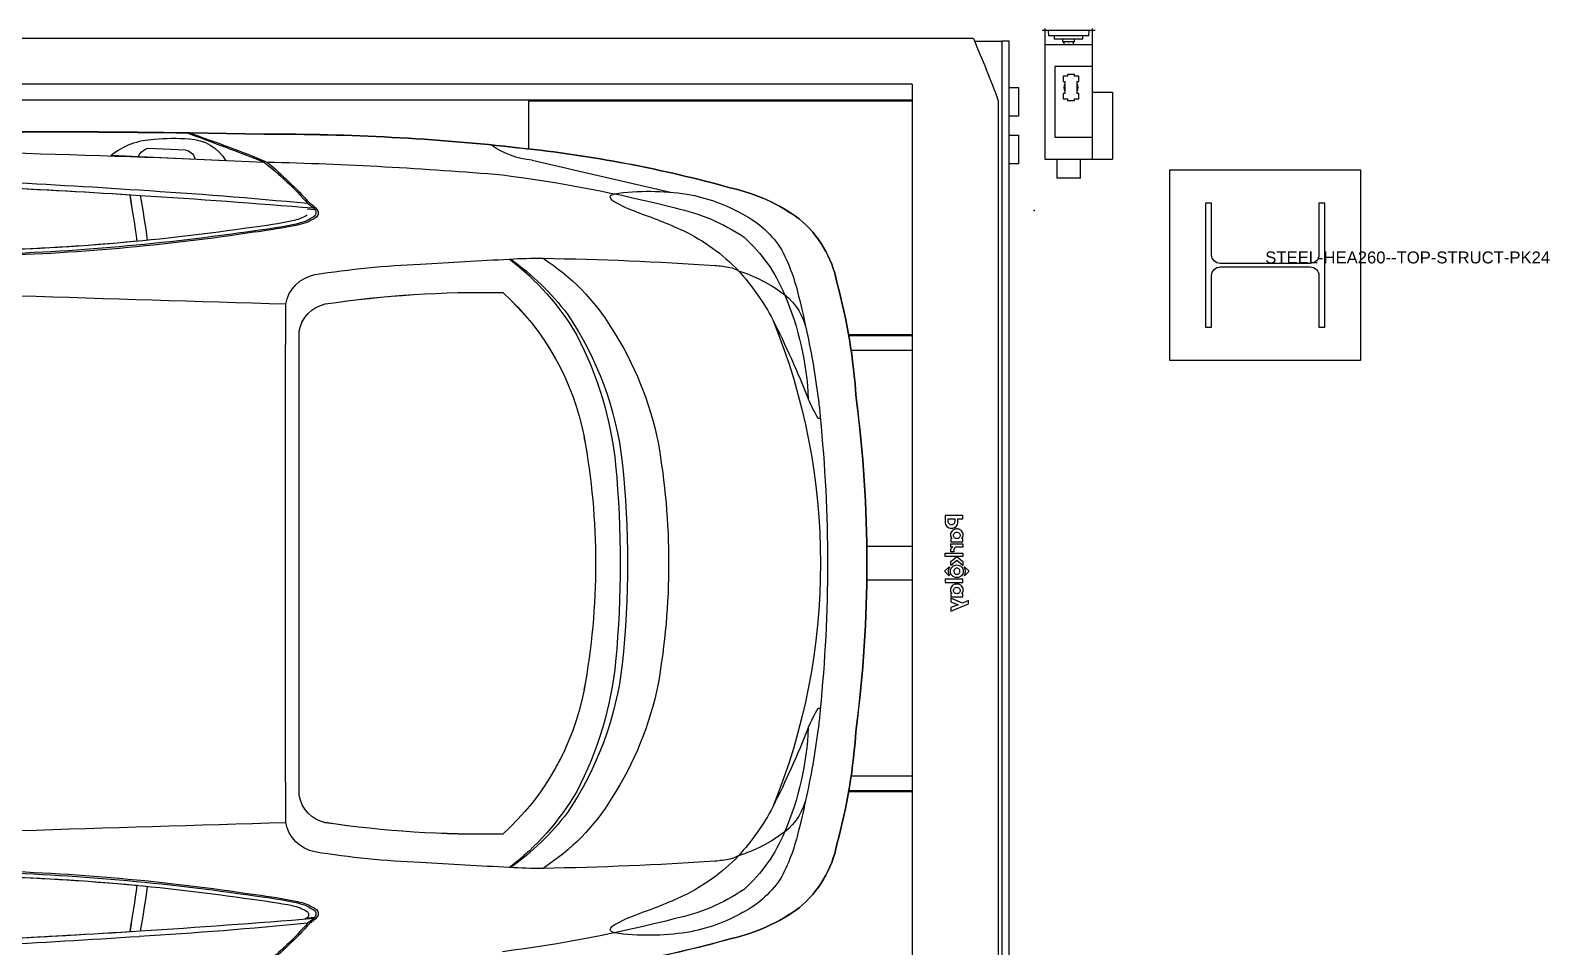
# Model space of a CAD drawing. Header units: millimetres. Extents: x 748 to 17792, y 1005 to 4889.
# Drawn here: x 9582.7 to 9901.5, y 1521.6 to 1713.7 of the extents above; entities that cross this region are included whole.
import ezdxf

# ---------------------------------------------------------------- set-up
doc = ezdxf.new("R2010")
doc.units = ezdxf.units.MM
doc.linetypes.add('PHANTOM', pattern=[12.7, 6.35, -1.27, 1.27, -1.27, 1.27, -1.27])
for name, color, linetype in [('PK24-LOGO', 7, 'Continuous'), ('PK24E', 7, 'Continuous'), ('PK24E-COMP-CAR', 7, 'Continuous'), ('PK24E-STRUCT-STEEL', 254, 'Continuous'), ('PKE24E-HIDDEN', 7, 'Continuous')]:
    doc.layers.add(name, color=color, linetype=linetype)
for name, color, linetype, true_color in [('PK24E-COMP-PALLET', 132, 'Continuous', 0x00b7c8), ('PK24E-HELPER', 253, 'PHANTOM', 0xa1a1a1), ('PK24E-SYS-LIFT', 31, 'Continuous', 0xffcc5a), ('PK24E-SYS-SHELF', 31, 'Continuous', 0xffcc5a)]:
    doc.layers.add(name, color=color, linetype=linetype, true_color=true_color)
doc.styles.get("Standard").update_dxf_attribs({"font": 'arial.ttf'})

# ---------------------------------------------------------------- blocks, each defined once
blk = doc.blocks.new('ELIFTTT-CHASIS--TOP-COMP-PKE24')
at = {"layer": 'PK24E-SYS-LIFT'}
for p, q in [((277.26, -117.91), (277.28, -118.3)), ((287.22, -118.3), (287.24, -117.91)), ((277.28, -118.3), (276.68, -118.3)), ((277.25, -118.3), (277.25, -121.25)), ((287.22, -118.3), (277.28, -118.3)), ((277.97, -118.3), (278.03, -119.4)), ((286.47, -119.4), (278.03, -119.4)), ((279.25, -119.4), (279.25, -120.1)), ((285.25, -120.1), (279.25, -120.1)), ((281, -120.1), (281, -120.6)), ((281, -120.6), (281.1, -120.7)), ((281, -120.6), (283.5, -120.6)), ((283.4, -120.7), (281.1, -120.7)), ((281.25, -120.7), (281.25, -121.25)), ((283.25, -121.25), (283.25, -120.7)), ((283.4, -120.7), (283.5, -120.6)), ((283.5, -120.6), (283.5, -120.1)), ((285.25, -120.1), (285.25, -119.4)), ((286.47, -119.4), (286.53, -118.3)), ((287.82, -118.3), (287.22, -118.3)), ((287.25, -121.25), (287.25, -118.3)), ((277.25, -121.25), (287.25, -121.25)), ((277.25, -121.25), (277.25, -145.25)), ((287.25, -125.85), (287.25, -121.25)), ((287.25, -125.85), (279.35, -125.85)), ((279.35, -125.85), (279.35, -140.65)), ((287.25, -140.65), (287.25, -125.85)), ((281.1, -127.88), (281.1, -128.98)), ((282.02, -127.88), (281.1, -127.88)), ((281.1, -128.98), (281.48, -128.98)), ((281.48, -128.98), (281.48, -131.52)), ((282.02, -127.55), (282.02, -127.88)), ((283.48, -127.55), (282.02, -127.55)), ((283.48, -127.88), (283.48, -127.55)), ((284.4, -127.88), (283.48, -127.88)), ((284.02, -128.98), (284.4, -128.98)), ((284.02, -131.52), (284.02, -128.98)), ((284.4, -128.98), (284.4, -127.88)), ((281.1, -131.52), (281.1, -132.62)), ((281.48, -131.52), (281.1, -131.52)), ((281.1, -132.62), (282.02, -132.62)), ((282.02, -132.62), (282.02, -132.95)), ((282.02, -132.95), (283.48, -132.95)), ((283.48, -132.62), (284.4, -132.62)), ((283.48, -132.95), (283.48, -132.62)), ((284.4, -131.52), (284.02, -131.52)), ((284.4, -132.62), (284.4, -131.52)), ((287.25, -131.25), (291.45, -131.25)), ((291.45, -131.25), (291.45, -145.25)), ((279.35, -140.65), (287.25, -140.65)), ((287.25, -145.25), (287.25, -140.65)), ((277.25, -145.25), (287.25, -145.25)), ((279.75, -145.25), (279.75, -149.25)), ((284.75, -149.25), (284.75, -145.25)), ((287.25, -145.25), (291.45, -145.25)), ((284.75, -149.25), (279.75, -149.25))]:
    blk.add_line(p, q, dxfattribs=at)
for start, end in [(147.8509, 212.1491), (327.8509, 32.1491)]:
    blk.add_arc((282.75, -130.25), 1.5, start, end, dxfattribs=at)
for points, knots in [([(276.67, -118.28), (276.67, -118.28), (276.67, -118.3), (276.68, -118.3), (276.68, -118.3)], [0, 0, 0, 0, 0.485402, 1, 1, 1, 1]), ([(287.82, -118.3), (287.82, -118.3), (287.83, -118.3), (287.83, -118.28), (287.83, -118.28)], [0, 0, 0, 0, 0.487803, 1, 1, 1, 1]), ([(282.41, -121.25), (282.39, -121.24), (282.34, -121.21), (282.25, -121.2), (282.16, -121.21), (282.11, -121.24), (282.09, -121.25)], [0, 0, 0, 0, 0.230406, 0.49981, 0.78779, 1, 1, 1, 1])]:
    blk.add_open_spline(points, degree=3, knots=knots, dxfattribs=at)
blk = doc.blocks.new('STEEL-HEA260--TOP-STRUCT-PK24')
at = {"layer": 'PK24E-STRUCT-STEEL', "color": 8, "true_color": 0x808080}
blk.add_lwpolyline([(11.25, 13), (11.25, 2.175, -0.4142136), (9.45, 0.375), (-9.45, 0.375, -0.4142136), (-11.25, 2.175), (-11.25, 13), (-12.5, 13), (-12.5, -13), (-11.25, -13), (-11.25, -2.175, -0.4142136), (-9.45, -0.375), (9.45, -0.375, -0.4142136), (11.25, -2.175), (11.25, -13), (12.5, -13), (12.5, 13)], format="xyb", close=True, dxfattribs=at)
at = {"layer": 'PKE24E-HIDDEN'}
blk.add_attdef('COMP_TYPE', (0, 0.375), '', height=2.5, dxfattribs=at)
blk = doc.blocks.new('STEEL-HEA260-WPLATE-TOP-STRUCT-PK24')
at = {"layer": 'PK24E-STRUCT-STEEL', "color": 8, "true_color": 0x808080}
blk.add_lwpolyline([(-20, 20), (20, 20), (20, -20), (-20, -20)], close=True, dxfattribs=at)
blk.add_blockref('STEEL-HEA260--TOP-STRUCT-PK24', (0, 0)).add_auto_attribs({'COMP_TYPE': 'STEEL-HEA260--TOP-STRUCT-PK24'})
blk = doc.blocks.new('ELIFT-COLUMNS--TOP-COMP-PKE24')
blk.add_blockref('STEEL-HEA260-WPLATE-TOP-STRUCT-PK24', (323.5, -167.5))
blk = doc.blocks.new('ELIFTTT---TOP-SYS-PKE24')
for name in ['ELIFT-COLUMNS--TOP-COMP-PKE24', 'ELIFTTT-CHASIS--TOP-COMP-PKE24']:
    blk.add_blockref(name, (0, 0))
blk = doc.blocks.new('SEDAN---TOP-COMP-PKE24')
at = {"layer": 'PK24E-COMP-CAR'}
for p, q in [((122.48, 74.33), (122.11, 74.63)), ((122.48, 74.33), (124.09, 74.18)), ((123.8, 74.5), (124.09, 74.18)), ((120.81, 48.65), (120.81, -48.65)), ((122.48, -74.33), (124.09, -74.18)), ((123.8, -74.5), (124.09, -74.18)), ((105.43, -84.4), (81.33, -85.52)), ((89.22, -87.05), (96.9, -86.66)), ((97.78, -90.23), (113.41, -89.96))]:
    blk.add_line(p, q, dxfattribs=at)
blk.add_lwpolyline([(167.21, 87.06, -0.042052), (211.54, 78.64, -0.105095), (225.75, 72.2, -0.171896), (233.64, 58.91, -0.050927), (237.67, 34.67, -0.065564), (237.67, -34.67, -0.050927), (233.64, -58.91, -0.171896), (225.75, -72.2, -0.105095), (211.54, -78.64, -0.042052), (167.21, -87.06, -0.029408), (113.41, -89.96), (97.78, -90.23, -0.008053), (10.57, -90.02, -0.000309)], format="xyb", dxfattribs=at)
for points in [[(25.28, 80.15, -0.016235), (28.25, 65.14, 0.00745), (54.29, 65.56, 0.017199), (86.77, 67.51, 0.008624), (85.26, 77.28, 0.007485)], [(126.3, 54.38, 0.304088), (120.81, 48.65), (120.81, -48.65, 0.304088), (126.3, -54.38, 0.041268), (163.52, -56.77, 0.163886), (180.58, -26.5, 0.091893), (180.58, 26.5, 0.163886), (163.52, 56.77, 0.041268)], [(28.25, -65.14, -0.016235), (25.28, -80.15, 0.007485), (85.26, -77.28, 0.008624), (86.77, -67.51, 0.017199), (54.29, -65.56, 0.00745)]]:
    blk.add_lwpolyline(points, format="xyb", close=True, dxfattribs=at)
for centre, radius, start, end in [((139.42, -180.22), 268.73, 74.431, 84.063), ((69.93, 29.14), 70.13, 41.3553, 51.6379), ((53.37, 12.12), 94.18, 42.3548, 49.8521), ((-33.65, -1742.8), 1825.08, 86.20281, 88.16358), ((-40.59, -1924.38), 2005.61, 86.33841, 88.1264), ((126.83, -208.42), 292.15, 75.5537, 82.7962), ((-197.26, 28.6), 286.68, 7.7985, 9.7757), ((19.59, -1003.28), 1083.66, 84.54654, 86.42201), ((-192.67, 28.85), 284.29, 7.8575, 9.7787), ((-42.72, -1961.75), 2043.04, 85.32494, 86.34579), ((186.57, 76.77), 0.494, 129.2513, 176.9497), ((187.85, 77.41), 1.87, 199.2077, 244.3684), ((187.48, 75.5), 2.05, 104.9203, 126.3831), ((194.18, 25.29), 52.7, 81.2711, 97.8931), ((196.47, 42.86), 34.98, 60.0524, 80.5948), ((203.48, 42), 37.52, 53.5971, 77.5949), ((121.98, 73.67), 0.827, 307.5335, 52.783), ((118.65, 69.33), 7.29, 45.0659, 57.3941), ((119.22, 69.61), 7.04, 39.9295, 57.8756), ((123.26, 73.51), 1.07, 299.4491, 38.8727), ((123.66, 73.47), 1.17, 299.3514, 34.4026), ((200.54, 99.37), 27.23, 240.2717, 250.7282), ((156.6, -28.17), 107.67, 65.4151, 71.057), ((191.31, 34.66), 40.71, 55.877, 78.0896), ((42.27, 538.54), 473.13, 271.4558, 278.3489), ((98.54, 174.84), 105.16, 276.7852, 281.4395), ((98.59, 175.86), 106.94, 276.9364, 281.6426), ((98.5, 176.78), 108.13, 277.0023, 281.7071), ((117.61, 80.7), 9.1, 281.3583, 302.3899), ((118.02, 81.66), 10.75, 281.5451, 302.4414), ((118.64, 80.77), 10.03, 280.3524, 303.9003), ((204.14, 54.36), 21.21, 32.1506, 62.5032), ((210.94, 54.42), 23.14, 11.2056, 50.22), ((40.47, 551.19), 486.69, 271.641, 278.3926), ((43.18, 517.82), 453.56, 271.423, 278.6866), ((184.17, 33.83), 39.83, 43.7152, 64.3709), ((191.91, 43.6), 33.28, 22.4936, 48.0772), ((250.68, -1623.18), 1689.13, 92.90937, 93.54287), ((170.81, -28.86), 92.82, 89.2731, 93.6198), ((131.82, 20.25), 54.69, 30.2777, 52.7207), ((131.89, 17.61), 56.95, 37.4412, 54.1701), ((161.23, -630.98), 695.01, 86.13621, 89.11285), ((146.89, 24.97), 46.36, 31.4915, 57.2212), ((185.1, 46.71), 41.56, 12.9085, 27.0964), ((154.02, -128.07), 190.95, 92.3174, 99.017), ((205.84, 33.15), 29.38, 79.4948, 85.6599), ((209.09, 54.07), 8.25, 62.0609, 75.2343), ((202.54, 29.3), 33.7, 53.3329, 71.9981), ((176.71, 28.17), 49.14, 27.7511, 42.4711), ((396.89, 10097.96), 10047.5, 267.772041, 268.409436), ((125.55, 53), 7.66, 100.9038, 169.9775), ((116.96, 27.06), 120.95, 3.6064, 15.2679), ((38507.92, 0), 38389.96, 179.918916, 180.081084), ((127.83, 47.42), 7.13, 102.4032, 170.0587), ((159.36, -169.54), 226.34, 88.9472, 98.3998), ((127.12, 16.32), 54.42, 10.7856, 48.0145), ((214.75, 46.36), 12.73, 11.1246, 51.5606), ((165.67, 31.9), 62.01, 2.3622, 23.2046), ((73.91, 17.65), 156.47, 11.4902, 14.1867), ((119.54, 13.27), 69.51, 6.5279, 34.0955), ((94.81, 0), 135.38, 337.8449, 22.1551), ((32.35, -43.02), 210.09, 21.6408, 26.6018), ((111.67, 12.78), 75.95, 5.882, 27.4799), ((127.86, 11.49), 69.65, 11.4325, 32.7677), ((75.67, 15.25), 155.25, 6.8321, 12.4866), ((261.66, 49.18), 37.08, 203.3989, 210.465), ((188.44, 27.93), 41.78, 3.7238, 7.9632), ((-25.6, 0), 265.54, 352.4977, 7.5023), ((229.84, 30.63), 0.284, 239.4556, 4.0705), ((-71.6, 0.01), 303.27, 354.2027, 5.7986), ((37.61, 0), 145.4, 349.4993, 10.5007), ((53.43, 0), 144.91, 349.9468, 10.0532), ((-35.79, 0), 223.95, 354.7316, 5.2684), ((-17.83, 0), 207.52, 354.1451, 5.8549), ((119.54, -13.27), 69.51, 325.9045, 353.4721), ((111.67, -12.78), 75.95, 332.5201, 354.118), ((127.86, -11.49), 69.65, 327.2323, 348.5675), ((127.12, -16.32), 54.42, 311.9855, 349.2144), ((261.66, -49.18), 37.08, 149.535, 156.6011), ((229.84, -30.63), 0.284, 355.9295, 120.5444), ((188.44, -27.93), 41.78, 352.0368, 356.2762), ((32.35, 43.02), 210.09, 333.3982, 338.3592), ((165.67, -31.9), 62.01, 336.7954, 357.6378), ((75.67, -15.25), 155.25, 347.5134, 353.1679), ((116.96, -27.06), 120.95, 344.7321, 356.3936), ((127.83, -47.42), 7.13, 189.9413, 257.5968), ((131.82, -20.25), 54.69, 307.2793, 329.7223), ((146.89, -24.97), 46.36, 302.7788, 328.5085), ((214.75, -46.36), 12.73, 308.4394, 348.8754), ((73.91, -17.65), 156.47, 345.8133, 348.5098), ((131.89, -17.61), 56.95, 305.8299, 322.5588), ((176.71, -28.17), 49.14, 317.5289, 332.2489), ((396.89, -10097.96), 10047.5, 91.590564, 92.227959), ((125.55, -53), 7.66, 190.0225, 259.0962), ((159.36, 169.54), 226.34, 261.6002, 271.0528), ((202.54, -29.3), 33.7, 288.0019, 306.6671), ((191.91, -43.6), 33.28, 311.9228, 337.5064), ((185.1, -46.71), 41.56, 332.9036, 347.0915), ((154.02, 128.07), 190.95, 260.983, 267.6826), ((210.94, -54.42), 23.14, 309.78, 348.7944), ((250.68, 1623.18), 1689.13, 266.45713, 267.09063), ((161.23, 630.98), 695.01, 270.88715, 273.86379), ((184.17, -33.83), 39.83, 295.6291, 316.2848), ((205.84, -33.15), 29.38, 274.3401, 280.5052), ((209.09, -54.07), 8.25, 284.7657, 297.9391), ((42.27, -538.54), 473.13, 81.6511, 88.5442), ((40.47, -551.19), 486.69, 81.6074, 88.359), ((43.18, -517.82), 453.56, 81.3134, 88.577), ((170.81, 28.86), 92.82, 266.3802, 270.7269), ((204.14, -54.36), 21.21, 297.4968, 327.8494), ((-197.26, -28.6), 286.68, 350.2243, 352.2015), ((-192.67, -28.85), 284.29, 350.2213, 352.1425), ((98.59, -175.86), 106.94, 78.3574, 83.0636), ((98.5, -176.78), 108.13, 78.2929, 82.9977), ((156.6, 28.17), 107.67, 288.943, 294.5849), ((191.31, -34.66), 40.71, 281.9104, 304.123), ((98.54, -174.84), 105.16, 78.5605, 83.2148), ((117.61, -80.7), 9.1, 57.6101, 78.6417), ((118.02, -81.66), 10.75, 57.5586, 78.4549), ((118.64, -80.77), 10.03, 56.0997, 79.6476), ((123.26, -73.51), 1.07, 321.1273, 60.5509), ((123.66, -73.47), 1.17, 325.5974, 60.6486), ((196.47, -42.86), 34.98, 279.4052, 299.9476), ((203.48, -42), 37.52, 282.4051, 306.4029), ((19.59, 1003.28), 1083.66, 273.57799, 275.45346), ((-42.72, 1961.75), 2043.04, 273.65421, 274.67506), ((69.93, -29.14), 70.13, 308.3621, 318.6447), ((53.37, -12.12), 94.18, 310.1479, 317.6452), ((118.65, -69.33), 7.29, 302.6059, 314.9341), ((119.22, -69.61), 7.04, 302.1244, 320.0705), ((126.83, 208.42), 292.15, 277.2038, 284.4463), ((187.85, -77.41), 1.87, 115.6316, 160.7923), ((200.54, -99.37), 27.23, 109.2718, 119.7283), ((-33.65, 1742.8), 1825.08, 271.83642, 273.79719), ((-40.59, 1924.38), 2005.61, 271.8736, 273.66159), ((139.42, 180.22), 268.73, 275.937, 285.569), ((-246.73, 1783.89), 1914.22, 282.56403, 283.45609), ((186.57, -76.77), 0.494, 183.0503, 230.7487), ((187.48, -75.5), 2.05, 233.6169, 255.0797), ((194.18, -25.29), 52.7, 262.1069, 278.7289), ((94.27, 735.78), 820.14, 271.38523, 274.84015), ((0.75, 2315.17), 2401.94, 270.29908, 272.68948), ((91.15, -73.14), 15.8, 231.5942, 267.1664), ((89.88, -84.08), 3.04, 203.6954, 257.4879), ((96.44, -84.06), 2.64, 279.9688, 341.6978), ((-293.91, 966.2), 1126.56, 290.32308, 291.19875), ((97.45, -79.7), 9.26, 271.7798, 329.5538), ((7.29, 176.06), 281.25, 288.7702, 292.3189), ((171.42, -102.14), 17.73, 95.6452, 125.5224), ((94.26, -47.96), 41.15, 264.5788, 274.8541), ((115.73, 368.46), 458.42, 269.71, 276.4479), ((60.59, 2617.2), 2707.68, 268.94152, 270.78717)]:
    blk.add_arc(centre, radius, start, end, dxfattribs=at)
blk = doc.blocks.new('LOGO----DECOR-PK24')
at = {"layer": 'PK24-LOGO'}
for p, q in [((-10, 2.13), (-8.71, 2.13)), ((-10, -1.62), (-10, 2.13)), ((-9.29, 1.47), (-9.29, 0.11)), ((-8.76, 1.47), (-9.29, 1.47)), ((-9.29, 0.11), (-8.76, 0.11)), ((-8.61, 1.46), (-8.76, 1.47)), ((-8.76, 0.11), (-8.61, 0.13)), ((-8.71, 2.13), (-8.43, 2.11)), ((-8.48, 1.42), (-8.61, 1.46)), ((-8.61, 0.13), (-8.48, 0.17)), ((-8.36, 1.35), (-8.48, 1.42)), ((-8.48, 0.17), (-8.36, 0.23)), ((-8.43, 2.11), (-8.3, 2.07)), ((-8.26, 1.27), (-8.36, 1.35)), ((-8.36, 0.23), (-8.26, 0.31)), ((-8.3, 2.07), (-8.17, 2.03)), ((-8.19, 1.17), (-8.26, 1.27)), ((-8.26, 0.31), (-8.19, 0.41)), ((-8.13, 1.05), (-8.19, 1.17)), ((-8.19, 0.41), (-8.13, 0.53)), ((-8.17, 2.03), (-7.94, 1.9)), ((-8.09, 0.93), (-8.13, 1.05)), ((-8.13, 0.53), (-8.09, 0.66)), ((-8.08, 0.79), (-8.09, 0.93)), ((-8.09, 0.66), (-8.08, 0.79)), ((-7.94, 1.9), (-7.74, 1.74)), ((-7.74, 1.74), (-7.58, 1.55)), ((-7.58, 0.04), (-7.74, -0.16)), ((-7.58, 1.55), (-7.46, 1.32)), ((-7.46, 0.27), (-7.58, 0.04)), ((-7.46, 1.32), (-7.38, 1.06)), ((-7.38, 0.52), (-7.46, 0.27)), ((-7.38, 1.06), (-7.36, 0.79)), ((-7.36, 0.79), (-7.38, 0.52)), ((-7.19, -0.02), (-7.16, 0.13)), ((-7.16, 0.13), (-7.11, 0.26)), ((-7.11, 0.26), (-6.98, 0.49)), ((-6.98, 0.49), (-6.82, 0.68)), ((-6.82, 0.68), (-6.62, 0.82)), ((-6.62, 0.82), (-6.41, 0.92)), ((-6.42, 0.06), (-6.48, -0.05)), ((-6.33, 0.17), (-6.42, 0.06)), ((-6.41, 0.92), (-6.19, 0.98)), ((-6.23, 0.25), (-6.33, 0.17)), ((-6.11, 0.31), (-6.23, 0.25)), ((-6.19, 0.98), (-5.97, 1)), ((-5.98, 0.35), (-6.11, 0.31)), ((-5.84, 0.36), (-5.98, 0.35)), ((-5.97, 1), (-5.74, 0.98)), ((-5.71, 0.35), (-5.84, 0.36)), ((-5.74, 0.98), (-5.53, 0.92)), ((-5.58, 0.31), (-5.71, 0.35)), ((-5.47, 0.24), (-5.58, 0.31)), ((-5.53, 0.92), (-5.35, 0.82)), ((-5.37, 0.16), (-5.47, 0.24)), ((-5.29, 0.06), (-5.37, 0.16)), ((-5.35, 0.82), (-5.21, 0.7)), ((-5.23, -0.06), (-5.29, 0.06)), ((-5.21, 0.7), (-5.21, 0.95)), ((-5.21, 0.95), (-4.5, 0.95)), ((-4.5, 0.95), (-4.5, -1.62)), ((-3.41, 0.95), (-4.11, 0.95)), ((-4.11, 0.95), (-4.11, -1.62)), ((-3.41, 0.53), (-3.41, 0.95)), ((-3.36, 0.62), (-3.41, 0.53)), ((-3.37, -0.03), (-3.32, 0.06)), ((-3.29, 0.71), (-3.36, 0.62)), ((-3.32, 0.06), (-3.26, 0.13)), ((-3.22, 0.78), (-3.29, 0.71)), ((-3.26, 0.13), (-3.19, 0.19)), ((-3.14, 0.84), (-3.22, 0.78)), ((-3.19, 0.19), (-3.11, 0.23)), ((-3.05, 0.89), (-3.14, 0.84)), ((-3.11, 0.23), (-3.02, 0.26)), ((-2.94, 0.92), (-3.05, 0.89)), ((-3.02, 0.26), (-2.92, 0.27)), ((-2.83, 0.94), (-2.94, 0.92)), ((-2.92, 0.27), (-2.42, 0.27)), ((-2.7, 0.95), (-2.83, 0.94)), ((-2.42, 0.95), (-2.7, 0.95)), ((-2.42, 0.27), (-2.42, 0.95)), ((-1.42, 2.13), (-2.13, 2.13)), ((-2.13, 2.13), (-2.13, -1.62)), ((-1.42, -1.62), (-1.42, 2.13)), ((-0.37, 0.95), (-1.42, -0.33)), ((-0.61, -0.33), (0.44, 0.95)), ((0.44, 0.95), (-0.37, 0.95)), ((0.44, 0.19), (0.36, -0.06)), ((0.56, 0.41), (0.44, 0.19)), ((0.72, 0.61), (0.56, 0.41)), ((0.92, 0.77), (0.72, 0.61)), ((0.77, 1.32), (0.79, 1.37)), ((0.78, 1.26), (0.77, 1.32)), ((0.81, 1.24), (0.78, 1.26)), ((0.79, 1.37), (1.61, 2.19)), ((0.85, 1.23), (0.81, 1.24)), ((0.89, 1.24), (0.85, 1.23)), ((1.07, 1.32), (0.89, 1.24)), ((1.15, 0.9), (0.92, 0.77)), ((1.27, 1.37), (1.07, 1.32)), ((1.07, -0.08), (1.13, 0.03)), ((1.13, 0.03), (1.21, 0.12)), ((1.4, 0.98), (1.15, 0.9)), ((1.21, 0.12), (1.3, 0.2)), ((1.46, 1.41), (1.27, 1.37)), ((1.3, 0.2), (1.41, 0.26)), ((1.67, 1), (1.4, 0.98)), ((1.41, 0.26), (1.54, 0.3)), ((1.67, 1.42), (1.46, 1.41)), ((1.54, 0.3), (1.67, 0.31)), ((1.61, 2.19), (1.67, 2.21)), ((1.67, 2.21), (1.73, 2.19)), ((1.87, 1.41), (1.67, 1.42)), ((1.94, 0.98), (1.67, 1)), ((1.67, 0.31), (1.8, 0.3)), ((1.73, 2.19), (2.54, 1.37)), ((1.8, 0.3), (1.92, 0.26)), ((2.07, 1.37), (1.87, 1.41)), ((1.92, 0.26), (2.03, 0.2)), ((2.19, 0.9), (1.94, 0.98)), ((2.03, 0.2), (2.13, 0.12)), ((2.26, 1.32), (2.07, 1.37)), ((2.13, 0.12), (2.2, 0.03)), ((2.41, 0.77), (2.19, 0.9)), ((2.2, 0.03), (2.26, -0.08)), ((2.45, 1.24), (2.26, 1.32)), ((2.61, 0.61), (2.41, 0.77)), ((2.48, 1.23), (2.45, 1.24)), ((2.52, 1.24), (2.48, 1.23)), ((2.55, 1.26), (2.52, 1.24)), ((2.54, 1.37), (2.57, 1.32)), ((2.57, 1.32), (2.55, 1.26)), ((2.78, 0.41), (2.61, 0.61)), ((2.9, 0.19), (2.78, 0.41)), ((2.98, -0.06), (2.9, 0.19)), ((3.31, 2.13), (4.01, 2.13)), ((3.31, -1.62), (3.31, 2.13)), ((4.01, 2.13), (4.01, -1.62)), ((4.37, -0.02), (4.4, 0.13)), ((4.4, 0.13), (4.45, 0.26)), ((4.45, 0.26), (4.58, 0.49)), ((4.58, 0.49), (4.74, 0.68)), ((4.74, 0.68), (4.93, 0.82)), ((4.93, 0.82), (5.15, 0.92)), ((5.14, 0.06), (5.08, -0.05)), ((5.23, 0.17), (5.14, 0.06)), ((5.15, 0.92), (5.37, 0.98)), ((5.33, 0.25), (5.23, 0.17)), ((5.45, 0.31), (5.33, 0.25)), ((5.37, 0.98), (5.59, 1)), ((5.58, 0.35), (5.45, 0.31)), ((5.72, 0.36), (5.58, 0.35)), ((5.59, 1), (5.82, 0.98)), ((5.85, 0.35), (5.72, 0.36)), ((5.82, 0.98), (6.03, 0.92)), ((5.98, 0.31), (5.85, 0.35)), ((6.09, 0.24), (5.98, 0.31)), ((6.03, 0.92), (6.21, 0.82)), ((6.19, 0.16), (6.09, 0.24)), ((6.27, 0.06), (6.19, 0.16)), ((6.21, 0.82), (6.35, 0.7)), ((6.32, -0.06), (6.27, 0.06)), ((6.35, 0.7), (6.35, 0.95)), ((6.35, 0.95), (7.06, 0.95)), ((7.06, 0.95), (7.06, -1.62)), ((8.33, -1.51), (7.31, 0.95)), ((7.31, 0.95), (8.05, 0.95)), ((8.05, 0.95), (8.68, -0.63)), ((10, 0.95), (8.51, -2.81)), ((8.68, -0.63), (9.27, 0.95)), ((9.27, 0.95), (10, 0.95)), ((-9.29, -1.62), (-10, -1.62)), ((-8.71, -0.55), (-9.29, -0.55)), ((-9.29, -0.55), (-9.29, -1.62)), ((-8.43, -0.52), (-8.71, -0.55)), ((-8.3, -0.49), (-8.43, -0.52)), ((-8.17, -0.44), (-8.3, -0.49)), ((-7.94, -0.32), (-8.17, -0.44)), ((-7.74, -0.16), (-7.94, -0.32)), ((-7.22, -0.33), (-7.21, -0.17)), ((-7.21, -0.5), (-7.22, -0.33)), ((-7.21, -0.17), (-7.19, -0.02)), ((-7.19, -0.65), (-7.21, -0.5)), ((-7.16, -0.79), (-7.19, -0.65)), ((-7.1, -0.92), (-7.16, -0.79)), ((-6.97, -1.15), (-7.1, -0.92)), ((-6.81, -1.34), (-6.97, -1.15)), ((-6.62, -1.48), (-6.81, -1.34)), ((-6.41, -1.59), (-6.62, -1.48)), ((-6.52, -0.18), (-6.53, -0.33)), ((-6.53, -0.33), (-6.52, -0.47)), ((-6.48, -0.05), (-6.52, -0.18)), ((-6.52, -0.47), (-6.48, -0.6)), ((-6.48, -0.6), (-6.42, -0.72)), ((-6.42, -0.72), (-6.33, -0.82)), ((-6.19, -1.65), (-6.41, -1.59)), ((-6.33, -0.82), (-6.23, -0.9)), ((-6.23, -0.9), (-6.11, -0.97)), ((-5.98, -1.67), (-6.19, -1.65)), ((-6.11, -0.97), (-5.98, -1.01)), ((-5.98, -1.01), (-5.84, -1.02)), ((-5.74, -1.65), (-5.98, -1.67)), ((-5.84, -1.02), (-5.71, -1.01)), ((-5.53, -1.57), (-5.74, -1.65)), ((-5.71, -1.01), (-5.58, -0.97)), ((-5.58, -0.97), (-5.47, -0.9)), ((-5.35, -1.47), (-5.53, -1.57)), ((-5.47, -0.9), (-5.37, -0.82)), ((-5.37, -0.82), (-5.29, -0.72)), ((-5.21, -1.33), (-5.35, -1.47)), ((-5.29, -0.72), (-5.23, -0.6)), ((-5.2, -0.19), (-5.23, -0.06)), ((-5.23, -0.6), (-5.2, -0.47)), ((-5.21, -1.62), (-5.21, -1.33)), ((-5.21, -1.33), (-5.21, -1.33)), ((-4.5, -1.62), (-5.21, -1.62)), ((-5.19, -0.33), (-5.2, -0.19)), ((-5.2, -0.47), (-5.19, -0.33)), ((-4.11, -1.62), (-3.41, -1.62)), ((-3.41, -0.21), (-3.4, -0.12)), ((-3.41, -1.62), (-3.41, -0.21)), ((-3.4, -0.12), (-3.37, -0.03)), ((-2.13, -1.62), (-1.42, -1.62)), ((-1.42, -0.33), (-0.37, -1.62)), ((0.44, -1.62), (-0.61, -0.33)), ((-0.37, -1.62), (0.44, -1.62)), ((0.36, -0.06), (0.33, -0.33)), ((0.33, -0.33), (0.36, -0.6)), ((0.36, -0.6), (0.44, -0.85)), ((0.44, -0.85), (0.56, -1.08)), ((0.56, -1.08), (0.72, -1.28)), ((0.72, -1.28), (0.92, -1.44)), ((0.77, -1.98), (0.78, -1.93)), ((0.79, -2.04), (0.77, -1.98)), ((0.78, -1.93), (0.81, -1.9)), ((1.61, -2.85), (0.79, -2.04)), ((0.81, -1.9), (0.85, -1.89)), ((0.85, -1.89), (0.89, -1.9)), ((0.89, -1.9), (1.07, -1.98)), ((0.92, -1.44), (1.15, -1.56)), ((1.02, -0.33), (1.03, -0.2)), ((1.03, -0.46), (1.02, -0.33)), ((1.03, -0.2), (1.07, -0.08)), ((1.07, -0.59), (1.03, -0.46)), ((1.13, -0.7), (1.07, -0.59)), ((1.07, -1.98), (1.27, -2.04)), ((1.21, -0.79), (1.13, -0.7)), ((1.15, -1.56), (1.4, -1.64)), ((1.3, -0.87), (1.21, -0.79)), ((1.27, -2.04), (1.46, -2.07)), ((1.41, -0.93), (1.3, -0.87)), ((1.4, -1.64), (1.67, -1.67)), ((1.54, -0.97), (1.41, -0.93)), ((1.46, -2.07), (1.67, -2.09)), ((1.67, -0.98), (1.54, -0.97)), ((1.67, -2.88), (1.61, -2.85)), ((1.8, -0.97), (1.67, -0.98)), ((1.67, -1.67), (1.94, -1.64)), ((1.67, -2.09), (1.87, -2.07)), ((1.73, -2.85), (1.67, -2.88)), ((2.54, -2.04), (1.73, -2.85)), ((1.92, -0.93), (1.8, -0.97)), ((1.87, -2.07), (2.07, -2.04)), ((2.03, -0.87), (1.92, -0.93)), ((1.94, -1.64), (2.19, -1.56)), ((2.13, -0.79), (2.03, -0.87)), ((2.07, -2.04), (2.26, -1.98)), ((2.2, -0.7), (2.13, -0.79)), ((2.19, -1.56), (2.41, -1.44)), ((2.26, -0.59), (2.2, -0.7)), ((2.26, -0.08), (2.3, -0.2)), ((2.3, -0.46), (2.26, -0.59)), ((2.26, -1.98), (2.45, -1.9)), ((2.3, -0.2), (2.31, -0.33)), ((2.31, -0.33), (2.3, -0.46)), ((2.41, -1.44), (2.61, -1.28)), ((2.45, -1.9), (2.48, -1.89)), ((2.48, -1.89), (2.52, -1.9)), ((2.52, -1.9), (2.55, -1.93)), ((2.57, -1.98), (2.54, -2.04)), ((2.55, -1.93), (2.57, -1.98)), ((2.61, -1.28), (2.78, -1.08)), ((2.78, -1.08), (2.9, -0.85)), ((2.9, -0.85), (2.98, -0.6)), ((3, -0.33), (2.98, -0.06)), ((2.98, -0.6), (3, -0.33)), ((4.01, -1.62), (3.31, -1.62)), ((4.34, -0.17), (4.37, -0.02)), ((4.34, -0.33), (4.34, -0.17)), ((4.34, -0.5), (4.34, -0.33)), ((4.37, -0.65), (4.34, -0.5)), ((4.4, -0.79), (4.37, -0.65)), ((4.46, -0.92), (4.4, -0.79)), ((4.59, -1.15), (4.46, -0.92)), ((4.75, -1.34), (4.59, -1.15)), ((4.94, -1.48), (4.75, -1.34)), ((5.15, -1.59), (4.94, -1.48)), ((5.04, -0.18), (5.03, -0.33)), ((5.03, -0.33), (5.04, -0.47)), ((5.08, -0.05), (5.04, -0.18)), ((5.04, -0.47), (5.08, -0.6)), ((5.08, -0.6), (5.14, -0.72)), ((5.14, -0.72), (5.23, -0.82)), ((5.37, -1.65), (5.15, -1.59)), ((5.23, -0.82), (5.33, -0.9)), ((5.33, -0.9), (5.45, -0.97)), ((5.58, -1.67), (5.37, -1.65)), ((5.45, -0.97), (5.58, -1.01)), ((5.58, -1.01), (5.72, -1.02)), ((5.81, -1.65), (5.58, -1.67)), ((5.72, -1.02), (5.85, -1.01)), ((6.03, -1.57), (5.81, -1.65)), ((5.85, -1.01), (5.98, -0.97)), ((5.98, -0.97), (6.09, -0.9)), ((6.21, -1.47), (6.03, -1.57)), ((6.09, -0.9), (6.19, -0.82)), ((6.19, -0.82), (6.27, -0.72)), ((6.35, -1.33), (6.21, -1.47)), ((6.27, -0.72), (6.32, -0.6)), ((6.36, -0.19), (6.32, -0.06)), ((6.32, -0.6), (6.36, -0.47)), ((6.35, -1.62), (6.35, -1.33)), ((6.35, -1.33), (6.35, -1.33)), ((7.06, -1.62), (6.35, -1.62)), ((6.37, -0.33), (6.36, -0.19)), ((6.36, -0.47), (6.37, -0.33)), ((7.8, -2.81), (8.33, -1.51)), ((8.51, -2.81), (7.8, -2.81))]:
    blk.add_line(p, q, dxfattribs=at)
blk = doc.blocks.new('*U15')
at = {"layer": 'PK24E-COMP-PALLET'}
for p, q in [((249.45, -100.42), (249.45, 100.42)), ((267.5, -96.99), (267.5, 96.99)), ((249.45, 47.89), (236.1, 47.89)), ((249.45, 47.67), (236.14, 47.67)), ((249.45, 44.65), (236.63, 44.65)), ((249.45, 3.52), (239.92, 3.52)), ((249.45, -3.52), (239.92, -3.52)), ((249.45, -47.67), (236.14, -47.67)), ((249.45, -44.65), (236.63, -44.65)), ((249.45, -47.89), (236.1, -47.89)), ((168.92, -96.89), (168.92, -86.88)), ((249.45, -97.11), (-66.08, -97.11)), ((249.45, -96.89), (168.92, -96.89)), ((249.45, -100.42), (-64.64, -100.42)), ((262.27, -110), (-262.27, -110))]:
    blk.add_line(p, q, dxfattribs=at)
blk.add_arc((7.5, 0), 277.5, 336.6469, 339.5434, dxfattribs=at)
at = {"linetype": 'Continuous', "rotation": 90}
blk.add_blockref('LOGO----DECOR-PK24', (258.47, 0), dxfattribs=at)
at = {"layer": 'PK24E'}
blk.add_blockref('SEDAN---TOP-COMP-PKE24', (0, 0), dxfattribs=at)
blk = doc.blocks.new('*U18')
at = {"layer": 'PK24E-HELPER'}
blk.add_point((275, -74), dxfattribs=at)
blk.add_point((275, -74), dxfattribs=at)
at = {"layer": 'PK24E-SYS-SHELF'}
for p, q in [((268.25, -109.5), (268.25, 585.98)), ((269.75, 570.8), (269.75, -109.5)), ((271.75, -83.75), (269.75, -83.75)), ((271.75, -89.75), (271.75, -83.75)), ((269.75, -89.75), (271.75, -89.75)), ((271.75, -93.75), (269.75, -93.75)), ((271.75, -99.75), (271.75, -93.75)), ((269.75, -99.75), (271.75, -99.75)), ((262.48, -109.5), (268.25, -109.5)), ((269.75, -109.5), (268.25, -109.5))]:
    blk.add_line(p, q, dxfattribs=at)
at = {"layer": 'PK24E'}
blk.add_blockref('*U15', (0, 0), dxfattribs=at)

msp = doc.modelspace()

# ---------------------------------------------------------------- block references
at = {"color": 50, "lineweight": 9}
msp.add_blockref('ELIFTTT---TOP-SYS-PKE24', (9518.32, 1832), dxfattribs=at)
at = {"color": 50, "lineweight": 9, "xscale": -1, "rotation": 180}
msp.add_blockref('*U18', (9518.32, 1602), dxfattribs=at)

doc.saveas('drawing.dxf')
